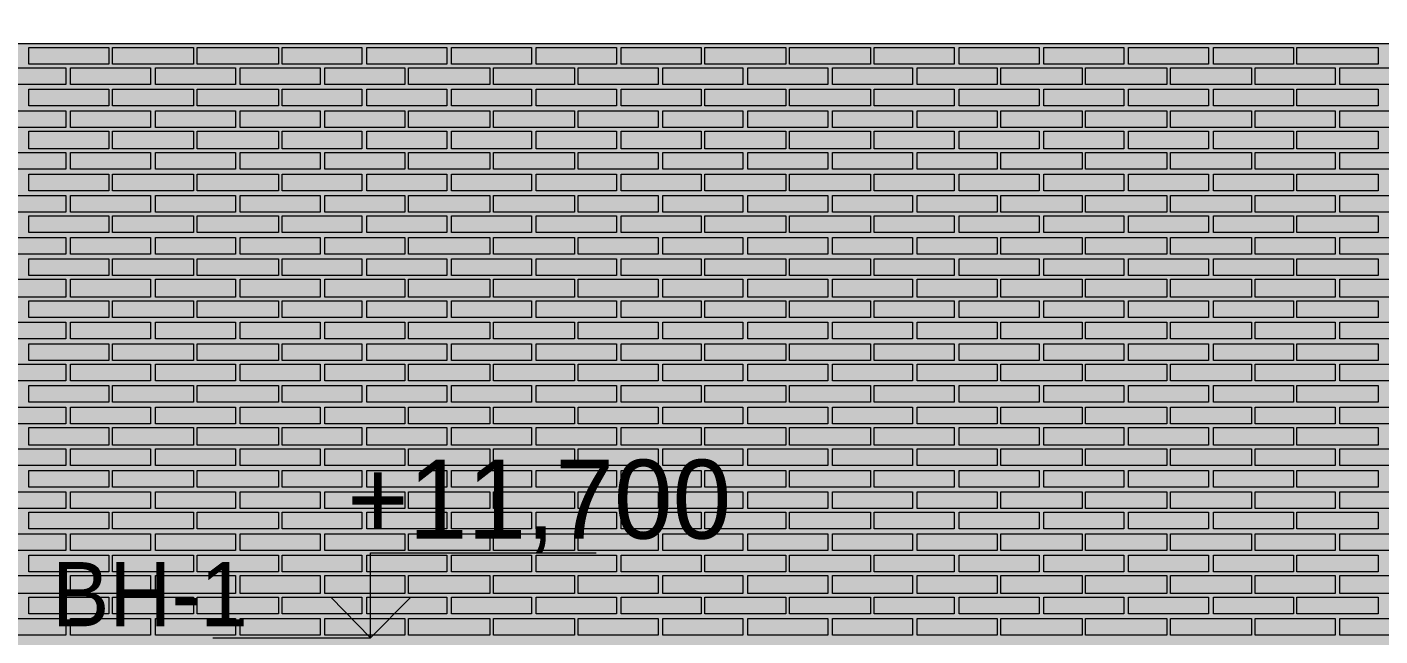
# Model space of a CAD drawing. Header units: millimetres. Extents: x -28928 to 100580, y -22867 to 36490.
# Drawn here: x 62260 to 67054, y 27993 to 30148 of the extents above; entities that cross this region are included whole.
import ezdxf

# ---------------------------------------------------------------- set-up
doc = ezdxf.new("R2010")
doc.units = ezdxf.units.MM
doc.layers.add('PDF _Геометрия', color=7, linetype='Continuous', true_color=0x8f8e8d)
doc.layers.add('PDF _Сплошная заливка', color=7, linetype='Continuous', true_color=0xffffff)
doc.layers.add('PDF _Текст', color=7, linetype='Continuous')

msp = doc.modelspace()

# ---------------------------------------------------------------- hatches: boundary and pattern name
at = {"layer": 'PDF _Сплошная заливка', "true_color": 0xdcd6cf, "transparency": 33554559}
msp.add_hatch(color=254, dxfattribs=at).paths.add_polyline_path([(64868.4, 16343.4), (64868.4, 19592.6), (66268.7, 19592.6), (66268.7, 16343.4), (82239.9, 16343.4), (82239.9, 30089.1), (52662.6, 30089.1), (52662.6, 16343.4), (62173.4, 16343.4), (62173.4, 19592.6), (64271.8, 19592.6), (64271.8, 16343.4)])

# ---------------------------------------------------------------- linework, layer by layer
at = {"layer": 'PDF _Геометрия', "color": 7, "lineweight": 9}
for points in [[(82320.3, 30089.1), (82320.3, 30207.6), (82320.3, 30089.1), (-21934.3, 30089.1), (-21934.3, 30207.6), (82320.3, 30207.6)], [(62918, 27986.4), (63269.1, 27986.4), (63476.4, 27986.4), (63476.4, 28286.8), (64276.1, 28286.8)]]:
    msp.add_lwpolyline(points, dxfattribs=at)
at = {"layer": 'PDF _Геометрия', "lineweight": 9}
for points in [[(62549.9, 30076.4), (62549.9, 30017.2), (62266.4, 30017.2), (62266.4, 30076.4)], [(62850.3, 30076.4), (62850.3, 30017.2), (62562.6, 30017.2), (62562.6, 30076.4)], [(63150.7, 30076.4), (63150.7, 30017.2), (62863, 30017.2), (62863, 30076.4)], [(63446.8, 30076.4), (63446.8, 30017.2), (63163.4, 30017.2), (63163.4, 30076.4)], [(63747.2, 30076.4), (63747.2, 30017.2), (63463.7, 30017.2), (63463.7, 30076.4)], [(64047.6, 30076.4), (64047.6, 30017.2), (63764.1, 30017.2), (63764.1, 30076.4)], [(64348, 30076.4), (64348, 30017.2), (64064.5, 30017.2), (64064.5, 30076.4)], [(64648.4, 30076.4), (64648.4, 30017.2), (64364.9, 30017.2), (64364.9, 30076.4)], [(64948.7, 30076.4), (64948.7, 30017.2), (64661.1, 30017.2), (64661.1, 30076.4)], [(65249.1, 30076.4), (65249.1, 30017.2), (64961.4, 30017.2), (64961.4, 30076.4)], [(65545.3, 30076.4), (65545.3, 30017.2), (65261.8, 30017.2), (65261.8, 30076.4)], [(65845.7, 30076.4), (65845.7, 30017.2), (65562.2, 30017.2), (65562.2, 30076.4)], [(66146.1, 30076.4), (66146.1, 30017.2), (65862.6, 30017.2), (65862.6, 30076.4)], [(66446.4, 30076.4), (66446.4, 30017.2), (66163, 30017.2), (66163, 30076.4)], [(66746.8, 30076.4), (66746.8, 30017.2), (66463.4, 30017.2), (66463.4, 30076.4)], [(67047.2, 30076.4), (67047.2, 30017.2), (66759.5, 30017.2), (66759.5, 30076.4)], [(62397.6, 29945.3), (62258, 29945.3), (62114.1, 29945.3), (62114.1, 30004.5), (62258, 30004.5), (62397.6, 30004.5)], [(62698, 29945.3), (62558.4, 29945.3), (62414.5, 29945.3), (62414.5, 30004.5), (62558.4, 30004.5), (62698, 30004.5)], [(62998.4, 29945.3), (62854.5, 29945.3), (62714.9, 29945.3), (62714.9, 30004.5), (62854.5, 30004.5), (62998.4, 30004.5)], [(63298.7, 29945.3), (63154.9, 29945.3), (63015.3, 29945.3), (63015.3, 30004.5), (63154.9, 30004.5), (63298.7, 30004.5)], [(63599.1, 29945.3), (63455.3, 29945.3), (63315.7, 29945.3), (63315.7, 30004.5), (63455.3, 30004.5), (63599.1, 30004.5)], [(63899.5, 29945.3), (63755.7, 29945.3), (63611.8, 29945.3), (63611.8, 30004.5), (63755.7, 30004.5), (63899.5, 30004.5)], [(64199.9, 29945.3), (64056.1, 29945.3), (63912.2, 29945.3), (63912.2, 30004.5), (64056.1, 30004.5), (64199.9, 30004.5)], [(64496.1, 29945.3), (64356.4, 29945.3), (64212.6, 29945.3), (64212.6, 30004.5), (64356.4, 30004.5), (64496.1, 30004.5)], [(64796.4, 29945.3), (64656.8, 29945.3), (64513, 29945.3), (64513, 30004.5), (64656.8, 30004.5), (64796.4, 30004.5)], [(65096.8, 29945.3), (64957.2, 29945.3), (64813.4, 29945.3), (64813.4, 30004.5), (64957.2, 30004.5), (65096.8, 30004.5)], [(65397.2, 29945.3), (65253.4, 29945.3), (65113.7, 29945.3), (65113.7, 30004.5), (65253.4, 30004.5), (65397.2, 30004.5)], [(65697.6, 29945.3), (65553.7, 29945.3), (65414.1, 29945.3), (65414.1, 30004.5), (65553.7, 30004.5), (65697.6, 30004.5)], [(65998, 29945.3), (65854.1, 29945.3), (65710.3, 29945.3), (65710.3, 30004.5), (65854.1, 30004.5), (65998, 30004.5)], [(66298.4, 29945.3), (66154.5, 29945.3), (66010.7, 29945.3), (66010.7, 30004.5), (66154.5, 30004.5), (66298.4, 30004.5)], [(66598.7, 29945.3), (66454.9, 29945.3), (66311.1, 29945.3), (66311.1, 30004.5), (66454.9, 30004.5), (66598.7, 30004.5)], [(66894.9, 29945.3), (66755.3, 29945.3), (66611.4, 29945.3), (66611.4, 30004.5), (66755.3, 30004.5), (66894.9, 30004.5)], [(67195.3, 29945.3), (67055.7, 29945.3), (66911.8, 29945.3), (66911.8, 30004.5), (67055.7, 30004.5), (67195.3, 30004.5)], [(62549.9, 29928.4), (62549.9, 29869.1), (62266.4, 29869.1), (62266.4, 29928.4)], [(62850.3, 29928.4), (62850.3, 29869.1), (62562.6, 29869.1), (62562.6, 29928.4)], [(63150.7, 29928.4), (63150.7, 29869.1), (62863, 29869.1), (62863, 29928.4)], [(63446.8, 29928.4), (63446.8, 29869.1), (63163.4, 29869.1), (63163.4, 29928.4)], [(63747.2, 29928.4), (63747.2, 29869.1), (63463.7, 29869.1), (63463.7, 29928.4)], [(64047.6, 29928.4), (64047.6, 29869.1), (63764.1, 29869.1), (63764.1, 29928.4)], [(64348, 29928.4), (64348, 29869.1), (64064.5, 29869.1), (64064.5, 29928.4)], [(64648.4, 29928.4), (64648.4, 29869.1), (64364.9, 29869.1), (64364.9, 29928.4)], [(64948.7, 29928.4), (64948.7, 29869.1), (64661.1, 29869.1), (64661.1, 29928.4)], [(65249.1, 29928.4), (65249.1, 29869.1), (64961.4, 29869.1), (64961.4, 29928.4)], [(65545.3, 29928.4), (65545.3, 29869.1), (65261.8, 29869.1), (65261.8, 29928.4)], [(65845.7, 29928.4), (65845.7, 29869.1), (65562.2, 29869.1), (65562.2, 29928.4)], [(66146.1, 29928.4), (66146.1, 29869.1), (65862.6, 29869.1), (65862.6, 29928.4)], [(66446.4, 29928.4), (66446.4, 29869.1), (66163, 29869.1), (66163, 29928.4)], [(66746.8, 29928.4), (66746.8, 29869.1), (66463.4, 29869.1), (66463.4, 29928.4)], [(67047.2, 29928.4), (67047.2, 29869.1), (66759.5, 29869.1), (66759.5, 29928.4)], [(62397.6, 29793), (62258, 29793), (62114.1, 29793), (62114.1, 29852.2), (62258, 29852.2), (62397.6, 29852.2)], [(62698, 29793), (62558.4, 29793), (62414.5, 29793), (62414.5, 29852.2), (62558.4, 29852.2), (62698, 29852.2)], [(62998.4, 29793), (62854.5, 29793), (62714.9, 29793), (62714.9, 29852.2), (62854.5, 29852.2), (62998.4, 29852.2)], [(63298.7, 29793), (63154.9, 29793), (63015.3, 29793), (63015.3, 29852.2), (63154.9, 29852.2), (63298.7, 29852.2)], [(63599.1, 29793), (63455.3, 29793), (63315.7, 29793), (63315.7, 29852.2), (63455.3, 29852.2), (63599.1, 29852.2)], [(63899.5, 29793), (63755.7, 29793), (63611.8, 29793), (63611.8, 29852.2), (63755.7, 29852.2), (63899.5, 29852.2)], [(64199.9, 29793), (64056.1, 29793), (63912.2, 29793), (63912.2, 29852.2), (64056.1, 29852.2), (64199.9, 29852.2)], [(64496.1, 29793), (64356.4, 29793), (64212.6, 29793), (64212.6, 29852.2), (64356.4, 29852.2), (64496.1, 29852.2)], [(64796.4, 29793), (64656.8, 29793), (64513, 29793), (64513, 29852.2), (64656.8, 29852.2), (64796.4, 29852.2)], [(65096.8, 29793), (64957.2, 29793), (64813.4, 29793), (64813.4, 29852.2), (64957.2, 29852.2), (65096.8, 29852.2)], [(65397.2, 29793), (65253.4, 29793), (65113.7, 29793), (65113.7, 29852.2), (65253.4, 29852.2), (65397.2, 29852.2)], [(65697.6, 29793), (65553.7, 29793), (65414.1, 29793), (65414.1, 29852.2), (65553.7, 29852.2), (65697.6, 29852.2)], [(65998, 29793), (65854.1, 29793), (65710.3, 29793), (65710.3, 29852.2), (65854.1, 29852.2), (65998, 29852.2)], [(66298.4, 29793), (66154.5, 29793), (66010.7, 29793), (66010.7, 29852.2), (66154.5, 29852.2), (66298.4, 29852.2)], [(66598.7, 29793), (66454.9, 29793), (66311.1, 29793), (66311.1, 29852.2), (66454.9, 29852.2), (66598.7, 29852.2)], [(66894.9, 29793), (66755.3, 29793), (66611.4, 29793), (66611.4, 29852.2), (66755.3, 29852.2), (66894.9, 29852.2)], [(67195.3, 29793), (67055.7, 29793), (66911.8, 29793), (66911.8, 29852.2), (67055.7, 29852.2), (67195.3, 29852.2)], [(62549.9, 29780.3), (62549.9, 29716.8), (62266.4, 29716.8), (62266.4, 29780.3)], [(62850.3, 29780.3), (62850.3, 29716.8), (62562.6, 29716.8), (62562.6, 29780.3)], [(63150.7, 29780.3), (63150.7, 29716.8), (62863, 29716.8), (62863, 29780.3)], [(63446.8, 29780.3), (63446.8, 29716.8), (63163.4, 29716.8), (63163.4, 29780.3)], [(63747.2, 29780.3), (63747.2, 29716.8), (63463.7, 29716.8), (63463.7, 29780.3)], [(64047.6, 29780.3), (64047.6, 29716.8), (63764.1, 29716.8), (63764.1, 29780.3)], [(64348, 29780.3), (64348, 29716.8), (64064.5, 29716.8), (64064.5, 29780.3)], [(64648.4, 29780.3), (64648.4, 29716.8), (64364.9, 29716.8), (64364.9, 29780.3)], [(64948.7, 29780.3), (64948.7, 29716.8), (64661.1, 29716.8), (64661.1, 29780.3)], [(65249.1, 29780.3), (65249.1, 29716.8), (64961.4, 29716.8), (64961.4, 29780.3)], [(65545.3, 29780.3), (65545.3, 29716.8), (65261.8, 29716.8), (65261.8, 29780.3)], [(65845.7, 29780.3), (65845.7, 29716.8), (65562.2, 29716.8), (65562.2, 29780.3)], [(66146.1, 29780.3), (66146.1, 29716.8), (65862.6, 29716.8), (65862.6, 29780.3)], [(66446.4, 29780.3), (66446.4, 29716.8), (66163, 29716.8), (66163, 29780.3)], [(66746.8, 29780.3), (66746.8, 29716.8), (66463.4, 29716.8), (66463.4, 29780.3)], [(67047.2, 29780.3), (67047.2, 29716.8), (66759.5, 29716.8), (66759.5, 29780.3)], [(62397.6, 29644.9), (62258, 29644.9), (62114.1, 29644.9), (62114.1, 29704.1), (62258, 29704.1), (62397.6, 29704.1)], [(62698, 29644.9), (62558.4, 29644.9), (62414.5, 29644.9), (62414.5, 29704.1), (62558.4, 29704.1), (62698, 29704.1)], [(62998.4, 29644.9), (62854.5, 29644.9), (62714.9, 29644.9), (62714.9, 29704.1), (62854.5, 29704.1), (62998.4, 29704.1)], [(63298.7, 29644.9), (63154.9, 29644.9), (63015.3, 29644.9), (63015.3, 29704.1), (63154.9, 29704.1), (63298.7, 29704.1)], [(63599.1, 29644.9), (63455.3, 29644.9), (63315.7, 29644.9), (63315.7, 29704.1), (63455.3, 29704.1), (63599.1, 29704.1)], [(63899.5, 29644.9), (63755.7, 29644.9), (63611.8, 29644.9), (63611.8, 29704.1), (63755.7, 29704.1), (63899.5, 29704.1)], [(64199.9, 29644.9), (64056.1, 29644.9), (63912.2, 29644.9), (63912.2, 29704.1), (64056.1, 29704.1), (64199.9, 29704.1)], [(64496.1, 29644.9), (64356.4, 29644.9), (64212.6, 29644.9), (64212.6, 29704.1), (64356.4, 29704.1), (64496.1, 29704.1)], [(64796.4, 29644.9), (64656.8, 29644.9), (64513, 29644.9), (64513, 29704.1), (64656.8, 29704.1), (64796.4, 29704.1)], [(65096.8, 29644.9), (64957.2, 29644.9), (64813.4, 29644.9), (64813.4, 29704.1), (64957.2, 29704.1), (65096.8, 29704.1)], [(65397.2, 29644.9), (65253.4, 29644.9), (65113.7, 29644.9), (65113.7, 29704.1), (65253.4, 29704.1), (65397.2, 29704.1)], [(65697.6, 29644.9), (65553.7, 29644.9), (65414.1, 29644.9), (65414.1, 29704.1), (65553.7, 29704.1), (65697.6, 29704.1)], [(65998, 29644.9), (65854.1, 29644.9), (65710.3, 29644.9), (65710.3, 29704.1), (65854.1, 29704.1), (65998, 29704.1)], [(66298.4, 29644.9), (66154.5, 29644.9), (66010.7, 29644.9), (66010.7, 29704.1), (66154.5, 29704.1), (66298.4, 29704.1)], [(66598.7, 29644.9), (66454.9, 29644.9), (66311.1, 29644.9), (66311.1, 29704.1), (66454.9, 29704.1), (66598.7, 29704.1)], [(66894.9, 29644.9), (66755.3, 29644.9), (66611.4, 29644.9), (66611.4, 29704.1), (66755.3, 29704.1), (66894.9, 29704.1)], [(67195.3, 29644.9), (67055.7, 29644.9), (66911.8, 29644.9), (66911.8, 29704.1), (67055.7, 29704.1), (67195.3, 29704.1)], [(62549.9, 29628), (62549.9, 29568.7), (62266.4, 29568.7), (62266.4, 29628)], [(62850.3, 29628), (62850.3, 29568.7), (62562.6, 29568.7), (62562.6, 29628)], [(63150.7, 29628), (63150.7, 29568.7), (62863, 29568.7), (62863, 29628)], [(63446.8, 29628), (63446.8, 29568.7), (63163.4, 29568.7), (63163.4, 29628)], [(63747.2, 29628), (63747.2, 29568.7), (63463.7, 29568.7), (63463.7, 29628)], [(64047.6, 29628), (64047.6, 29568.7), (63764.1, 29568.7), (63764.1, 29628)], [(64348, 29628), (64348, 29568.7), (64064.5, 29568.7), (64064.5, 29628)], [(64648.4, 29628), (64648.4, 29568.7), (64364.9, 29568.7), (64364.9, 29628)], [(64948.7, 29628), (64948.7, 29568.7), (64661.1, 29568.7), (64661.1, 29628)], [(65249.1, 29628), (65249.1, 29568.7), (64961.4, 29568.7), (64961.4, 29628)], [(65545.3, 29628), (65545.3, 29568.7), (65261.8, 29568.7), (65261.8, 29628)], [(65845.7, 29628), (65845.7, 29568.7), (65562.2, 29568.7), (65562.2, 29628)], [(66146.1, 29628), (66146.1, 29568.7), (65862.6, 29568.7), (65862.6, 29628)], [(66446.4, 29628), (66446.4, 29568.7), (66163, 29568.7), (66163, 29628)], [(66746.8, 29628), (66746.8, 29568.7), (66463.4, 29568.7), (66463.4, 29628)], [(67047.2, 29628), (67047.2, 29568.7), (66759.5, 29568.7), (66759.5, 29628)], [(62397.6, 29492.6), (62258, 29492.6), (62114.1, 29492.6), (62114.1, 29551.8), (62258, 29551.8), (62397.6, 29551.8)], [(62698, 29492.6), (62558.4, 29492.6), (62414.5, 29492.6), (62414.5, 29551.8), (62558.4, 29551.8), (62698, 29551.8)], [(62998.4, 29492.6), (62854.5, 29492.6), (62714.9, 29492.6), (62714.9, 29551.8), (62854.5, 29551.8), (62998.4, 29551.8)], [(63298.7, 29492.6), (63154.9, 29492.6), (63015.3, 29492.6), (63015.3, 29551.8), (63154.9, 29551.8), (63298.7, 29551.8)], [(63599.1, 29492.6), (63455.3, 29492.6), (63315.7, 29492.6), (63315.7, 29551.8), (63455.3, 29551.8), (63599.1, 29551.8)], [(63899.5, 29492.6), (63755.7, 29492.6), (63611.8, 29492.6), (63611.8, 29551.8), (63755.7, 29551.8), (63899.5, 29551.8)], [(64199.9, 29492.6), (64056.1, 29492.6), (63912.2, 29492.6), (63912.2, 29551.8), (64056.1, 29551.8), (64199.9, 29551.8)], [(64496.1, 29492.6), (64356.4, 29492.6), (64212.6, 29492.6), (64212.6, 29551.8), (64356.4, 29551.8), (64496.1, 29551.8)], [(64796.4, 29492.6), (64656.8, 29492.6), (64513, 29492.6), (64513, 29551.8), (64656.8, 29551.8), (64796.4, 29551.8)], [(65096.8, 29492.6), (64957.2, 29492.6), (64813.4, 29492.6), (64813.4, 29551.8), (64957.2, 29551.8), (65096.8, 29551.8)], [(65397.2, 29492.6), (65253.4, 29492.6), (65113.7, 29492.6), (65113.7, 29551.8), (65253.4, 29551.8), (65397.2, 29551.8)], [(65697.6, 29492.6), (65553.7, 29492.6), (65414.1, 29492.6), (65414.1, 29551.8), (65553.7, 29551.8), (65697.6, 29551.8)], [(65998, 29492.6), (65854.1, 29492.6), (65710.3, 29492.6), (65710.3, 29551.8), (65854.1, 29551.8), (65998, 29551.8)], [(66298.4, 29492.6), (66154.5, 29492.6), (66010.7, 29492.6), (66010.7, 29551.8), (66154.5, 29551.8), (66298.4, 29551.8)], [(66598.7, 29492.6), (66454.9, 29492.6), (66311.1, 29492.6), (66311.1, 29551.8), (66454.9, 29551.8), (66598.7, 29551.8)], [(66894.9, 29492.6), (66755.3, 29492.6), (66611.4, 29492.6), (66611.4, 29551.8), (66755.3, 29551.8), (66894.9, 29551.8)], [(67195.3, 29492.6), (67055.7, 29492.6), (66911.8, 29492.6), (66911.8, 29551.8), (67055.7, 29551.8), (67195.3, 29551.8)], [(62549.9, 29479.9), (62549.9, 29420.7), (62266.4, 29420.7), (62266.4, 29479.9)], [(62850.3, 29479.9), (62850.3, 29420.7), (62562.6, 29420.7), (62562.6, 29479.9)], [(63150.7, 29479.9), (63150.7, 29420.7), (62863, 29420.7), (62863, 29479.9)], [(63446.8, 29479.9), (63446.8, 29420.7), (63163.4, 29420.7), (63163.4, 29479.9)], [(63747.2, 29479.9), (63747.2, 29420.7), (63463.7, 29420.7), (63463.7, 29479.9)], [(64047.6, 29479.9), (64047.6, 29420.7), (63764.1, 29420.7), (63764.1, 29479.9)], [(64348, 29479.9), (64348, 29420.7), (64064.5, 29420.7), (64064.5, 29479.9)], [(64648.4, 29479.9), (64648.4, 29420.7), (64364.9, 29420.7), (64364.9, 29479.9)], [(64948.7, 29479.9), (64948.7, 29420.7), (64661.1, 29420.7), (64661.1, 29479.9)], [(65249.1, 29479.9), (65249.1, 29420.7), (64961.4, 29420.7), (64961.4, 29479.9)], [(65545.3, 29479.9), (65545.3, 29420.7), (65261.8, 29420.7), (65261.8, 29479.9)], [(65845.7, 29479.9), (65845.7, 29420.7), (65562.2, 29420.7), (65562.2, 29479.9)], [(66146.1, 29479.9), (66146.1, 29420.7), (65862.6, 29420.7), (65862.6, 29479.9)], [(66446.4, 29479.9), (66446.4, 29420.7), (66163, 29420.7), (66163, 29479.9)], [(66746.8, 29479.9), (66746.8, 29420.7), (66463.4, 29420.7), (66463.4, 29479.9)], [(67047.2, 29479.9), (67047.2, 29420.7), (66759.5, 29420.7), (66759.5, 29479.9)], [(62397.6, 29344.5), (62258, 29344.5), (62114.1, 29344.5), (62114.1, 29403.7), (62258, 29403.7), (62397.6, 29403.7)], [(62698, 29344.5), (62558.4, 29344.5), (62414.5, 29344.5), (62414.5, 29403.7), (62558.4, 29403.7), (62698, 29403.7)], [(62998.4, 29344.5), (62854.5, 29344.5), (62714.9, 29344.5), (62714.9, 29403.7), (62854.5, 29403.7), (62998.4, 29403.7)], [(63298.7, 29344.5), (63154.9, 29344.5), (63015.3, 29344.5), (63015.3, 29403.7), (63154.9, 29403.7), (63298.7, 29403.7)], [(63599.1, 29344.5), (63455.3, 29344.5), (63315.7, 29344.5), (63315.7, 29403.7), (63455.3, 29403.7), (63599.1, 29403.7)], [(63899.5, 29344.5), (63755.7, 29344.5), (63611.8, 29344.5), (63611.8, 29403.7), (63755.7, 29403.7), (63899.5, 29403.7)], [(64199.9, 29344.5), (64056.1, 29344.5), (63912.2, 29344.5), (63912.2, 29403.7), (64056.1, 29403.7), (64199.9, 29403.7)], [(64496.1, 29344.5), (64356.4, 29344.5), (64212.6, 29344.5), (64212.6, 29403.7), (64356.4, 29403.7), (64496.1, 29403.7)], [(64796.4, 29344.5), (64656.8, 29344.5), (64513, 29344.5), (64513, 29403.7), (64656.8, 29403.7), (64796.4, 29403.7)], [(65096.8, 29344.5), (64957.2, 29344.5), (64813.4, 29344.5), (64813.4, 29403.7), (64957.2, 29403.7), (65096.8, 29403.7)], [(65397.2, 29344.5), (65253.4, 29344.5), (65113.7, 29344.5), (65113.7, 29403.7), (65253.4, 29403.7), (65397.2, 29403.7)], [(65697.6, 29344.5), (65553.7, 29344.5), (65414.1, 29344.5), (65414.1, 29403.7), (65553.7, 29403.7), (65697.6, 29403.7)], [(65998, 29344.5), (65854.1, 29344.5), (65710.3, 29344.5), (65710.3, 29403.7), (65854.1, 29403.7), (65998, 29403.7)], [(66298.4, 29344.5), (66154.5, 29344.5), (66010.7, 29344.5), (66010.7, 29403.7), (66154.5, 29403.7), (66298.4, 29403.7)], [(66598.7, 29344.5), (66454.9, 29344.5), (66311.1, 29344.5), (66311.1, 29403.7), (66454.9, 29403.7), (66598.7, 29403.7)], [(66894.9, 29344.5), (66755.3, 29344.5), (66611.4, 29344.5), (66611.4, 29403.7), (66755.3, 29403.7), (66894.9, 29403.7)], [(67195.3, 29344.5), (67055.7, 29344.5), (66911.8, 29344.5), (66911.8, 29403.7), (67055.7, 29403.7), (67195.3, 29403.7)], [(62549.9, 29327.6), (62549.9, 29268.4), (62266.4, 29268.4), (62266.4, 29327.6)], [(62850.3, 29327.6), (62850.3, 29268.4), (62562.6, 29268.4), (62562.6, 29327.6)], [(63150.7, 29327.6), (63150.7, 29268.4), (62863, 29268.4), (62863, 29327.6)], [(63446.8, 29327.6), (63446.8, 29268.4), (63163.4, 29268.4), (63163.4, 29327.6)], [(63747.2, 29327.6), (63747.2, 29268.4), (63463.7, 29268.4), (63463.7, 29327.6)], [(64047.6, 29327.6), (64047.6, 29268.4), (63764.1, 29268.4), (63764.1, 29327.6)], [(64348, 29327.6), (64348, 29268.4), (64064.5, 29268.4), (64064.5, 29327.6)], [(64648.4, 29327.6), (64648.4, 29268.4), (64364.9, 29268.4), (64364.9, 29327.6)], [(64948.7, 29327.6), (64948.7, 29268.4), (64661.1, 29268.4), (64661.1, 29327.6)], [(65249.1, 29327.6), (65249.1, 29268.4), (64961.4, 29268.4), (64961.4, 29327.6)], [(65545.3, 29327.6), (65545.3, 29268.4), (65261.8, 29268.4), (65261.8, 29327.6)], [(65845.7, 29327.6), (65845.7, 29268.4), (65562.2, 29268.4), (65562.2, 29327.6)], [(66146.1, 29327.6), (66146.1, 29268.4), (65862.6, 29268.4), (65862.6, 29327.6)], [(66446.4, 29327.6), (66446.4, 29268.4), (66163, 29268.4), (66163, 29327.6)], [(66746.8, 29327.6), (66746.8, 29268.4), (66463.4, 29268.4), (66463.4, 29327.6)], [(67047.2, 29327.6), (67047.2, 29268.4), (66759.5, 29268.4), (66759.5, 29327.6)], [(62397.6, 29192.2), (62258, 29192.2), (62114.1, 29192.2), (62114.1, 29255.7), (62258, 29255.7), (62397.6, 29255.7)], [(62698, 29192.2), (62558.4, 29192.2), (62414.5, 29192.2), (62414.5, 29255.7), (62558.4, 29255.7), (62698, 29255.7)], [(62998.4, 29192.2), (62854.5, 29192.2), (62714.9, 29192.2), (62714.9, 29255.7), (62854.5, 29255.7), (62998.4, 29255.7)], [(63298.7, 29192.2), (63154.9, 29192.2), (63015.3, 29192.2), (63015.3, 29255.7), (63154.9, 29255.7), (63298.7, 29255.7)], [(63599.1, 29192.2), (63455.3, 29192.2), (63315.7, 29192.2), (63315.7, 29255.7), (63455.3, 29255.7), (63599.1, 29255.7)], [(63899.5, 29192.2), (63755.7, 29192.2), (63611.8, 29192.2), (63611.8, 29255.7), (63755.7, 29255.7), (63899.5, 29255.7)], [(64199.9, 29192.2), (64056.1, 29192.2), (63912.2, 29192.2), (63912.2, 29255.7), (64056.1, 29255.7), (64199.9, 29255.7)], [(64496.1, 29192.2), (64356.4, 29192.2), (64212.6, 29192.2), (64212.6, 29255.7), (64356.4, 29255.7), (64496.1, 29255.7)], [(64796.4, 29192.2), (64656.8, 29192.2), (64513, 29192.2), (64513, 29255.7), (64656.8, 29255.7), (64796.4, 29255.7)], [(65096.8, 29192.2), (64957.2, 29192.2), (64813.4, 29192.2), (64813.4, 29255.7), (64957.2, 29255.7), (65096.8, 29255.7)], [(65397.2, 29192.2), (65253.4, 29192.2), (65113.7, 29192.2), (65113.7, 29255.7), (65253.4, 29255.7), (65397.2, 29255.7)], [(65697.6, 29192.2), (65553.7, 29192.2), (65414.1, 29192.2), (65414.1, 29255.7), (65553.7, 29255.7), (65697.6, 29255.7)], [(65998, 29192.2), (65854.1, 29192.2), (65710.3, 29192.2), (65710.3, 29255.7), (65854.1, 29255.7), (65998, 29255.7)], [(66298.4, 29192.2), (66154.5, 29192.2), (66010.7, 29192.2), (66010.7, 29255.7), (66154.5, 29255.7), (66298.4, 29255.7)], [(66598.7, 29192.2), (66454.9, 29192.2), (66311.1, 29192.2), (66311.1, 29255.7), (66454.9, 29255.7), (66598.7, 29255.7)], [(66894.9, 29192.2), (66755.3, 29192.2), (66611.4, 29192.2), (66611.4, 29255.7), (66755.3, 29255.7), (66894.9, 29255.7)], [(67195.3, 29192.2), (67055.7, 29192.2), (66911.8, 29192.2), (66911.8, 29255.7), (67055.7, 29255.7), (67195.3, 29255.7)], [(62549.9, 29179.5), (62549.9, 29120.3), (62266.4, 29120.3), (62266.4, 29179.5)], [(62850.3, 29179.5), (62850.3, 29120.3), (62562.6, 29120.3), (62562.6, 29179.5)], [(63150.7, 29179.5), (63150.7, 29120.3), (62863, 29120.3), (62863, 29179.5)], [(63446.8, 29179.5), (63446.8, 29120.3), (63163.4, 29120.3), (63163.4, 29179.5)], [(63747.2, 29179.5), (63747.2, 29120.3), (63463.7, 29120.3), (63463.7, 29179.5)], [(64047.6, 29179.5), (64047.6, 29120.3), (63764.1, 29120.3), (63764.1, 29179.5)], [(64348, 29179.5), (64348, 29120.3), (64064.5, 29120.3), (64064.5, 29179.5)], [(64648.4, 29179.5), (64648.4, 29120.3), (64364.9, 29120.3), (64364.9, 29179.5)], [(64948.7, 29179.5), (64948.7, 29120.3), (64661.1, 29120.3), (64661.1, 29179.5)], [(65249.1, 29179.5), (65249.1, 29120.3), (64961.4, 29120.3), (64961.4, 29179.5)], [(65545.3, 29179.5), (65545.3, 29120.3), (65261.8, 29120.3), (65261.8, 29179.5)], [(65845.7, 29179.5), (65845.7, 29120.3), (65562.2, 29120.3), (65562.2, 29179.5)], [(66146.1, 29179.5), (66146.1, 29120.3), (65862.6, 29120.3), (65862.6, 29179.5)], [(66446.4, 29179.5), (66446.4, 29120.3), (66163, 29120.3), (66163, 29179.5)], [(66746.8, 29179.5), (66746.8, 29120.3), (66463.4, 29120.3), (66463.4, 29179.5)], [(67047.2, 29179.5), (67047.2, 29120.3), (66759.5, 29120.3), (66759.5, 29179.5)], [(62397.6, 29044.1), (62258, 29044.1), (62114.1, 29044.1), (62114.1, 29103.4), (62258, 29103.4), (62397.6, 29103.4)], [(62698, 29044.1), (62558.4, 29044.1), (62414.5, 29044.1), (62414.5, 29103.4), (62558.4, 29103.4), (62698, 29103.4)], [(62998.4, 29044.1), (62854.5, 29044.1), (62714.9, 29044.1), (62714.9, 29103.4), (62854.5, 29103.4), (62998.4, 29103.4)], [(63298.7, 29044.1), (63154.9, 29044.1), (63015.3, 29044.1), (63015.3, 29103.4), (63154.9, 29103.4), (63298.7, 29103.4)], [(63599.1, 29044.1), (63455.3, 29044.1), (63315.7, 29044.1), (63315.7, 29103.4), (63455.3, 29103.4), (63599.1, 29103.4)], [(63899.5, 29044.1), (63755.7, 29044.1), (63611.8, 29044.1), (63611.8, 29103.4), (63755.7, 29103.4), (63899.5, 29103.4)], [(64199.9, 29044.1), (64056.1, 29044.1), (63912.2, 29044.1), (63912.2, 29103.4), (64056.1, 29103.4), (64199.9, 29103.4)], [(64496.1, 29044.1), (64356.4, 29044.1), (64212.6, 29044.1), (64212.6, 29103.4), (64356.4, 29103.4), (64496.1, 29103.4)], [(64796.4, 29044.1), (64656.8, 29044.1), (64513, 29044.1), (64513, 29103.4), (64656.8, 29103.4), (64796.4, 29103.4)], [(65096.8, 29044.1), (64957.2, 29044.1), (64813.4, 29044.1), (64813.4, 29103.4), (64957.2, 29103.4), (65096.8, 29103.4)], [(65397.2, 29044.1), (65253.4, 29044.1), (65113.7, 29044.1), (65113.7, 29103.4), (65253.4, 29103.4), (65397.2, 29103.4)], [(65697.6, 29044.1), (65553.7, 29044.1), (65414.1, 29044.1), (65414.1, 29103.4), (65553.7, 29103.4), (65697.6, 29103.4)], [(65998, 29044.1), (65854.1, 29044.1), (65710.3, 29044.1), (65710.3, 29103.4), (65854.1, 29103.4), (65998, 29103.4)], [(66298.4, 29044.1), (66154.5, 29044.1), (66010.7, 29044.1), (66010.7, 29103.4), (66154.5, 29103.4), (66298.4, 29103.4)], [(66598.7, 29044.1), (66454.9, 29044.1), (66311.1, 29044.1), (66311.1, 29103.4), (66454.9, 29103.4), (66598.7, 29103.4)], [(66894.9, 29044.1), (66755.3, 29044.1), (66611.4, 29044.1), (66611.4, 29103.4), (66755.3, 29103.4), (66894.9, 29103.4)], [(67195.3, 29044.1), (67055.7, 29044.1), (66911.8, 29044.1), (66911.8, 29103.4), (67055.7, 29103.4), (67195.3, 29103.4)], [(62549.9, 29027.2), (62549.9, 28968), (62266.4, 28968), (62266.4, 29027.2)], [(62850.3, 29027.2), (62850.3, 28968), (62562.6, 28968), (62562.6, 29027.2)], [(63150.7, 29027.2), (63150.7, 28968), (62863, 28968), (62863, 29027.2)], [(63446.8, 29027.2), (63446.8, 28968), (63163.4, 28968), (63163.4, 29027.2)], [(63747.2, 29027.2), (63747.2, 28968), (63463.7, 28968), (63463.7, 29027.2)], [(64047.6, 29027.2), (64047.6, 28968), (63764.1, 28968), (63764.1, 29027.2)], [(64348, 29027.2), (64348, 28968), (64064.5, 28968), (64064.5, 29027.2)], [(64648.4, 29027.2), (64648.4, 28968), (64364.9, 28968), (64364.9, 29027.2)], [(64948.7, 29027.2), (64948.7, 28968), (64661.1, 28968), (64661.1, 29027.2)], [(65249.1, 29027.2), (65249.1, 28968), (64961.4, 28968), (64961.4, 29027.2)], [(65545.3, 29027.2), (65545.3, 28968), (65261.8, 28968), (65261.8, 29027.2)], [(65845.7, 29027.2), (65845.7, 28968), (65562.2, 28968), (65562.2, 29027.2)], [(66146.1, 29027.2), (66146.1, 28968), (65862.6, 28968), (65862.6, 29027.2)], [(66446.4, 29027.2), (66446.4, 28968), (66163, 28968), (66163, 29027.2)], [(66746.8, 29027.2), (66746.8, 28968), (66463.4, 28968), (66463.4, 29027.2)], [(67047.2, 29027.2), (67047.2, 28968), (66759.5, 28968), (66759.5, 29027.2)], [(62397.6, 28896), (62258, 28896), (62114.1, 28896), (62114.1, 28955.3), (62258, 28955.3), (62397.6, 28955.3)], [(62698, 28896), (62558.4, 28896), (62414.5, 28896), (62414.5, 28955.3), (62558.4, 28955.3), (62698, 28955.3)], [(62998.4, 28896), (62854.5, 28896), (62714.9, 28896), (62714.9, 28955.3), (62854.5, 28955.3), (62998.4, 28955.3)], [(63298.7, 28896), (63154.9, 28896), (63015.3, 28896), (63015.3, 28955.3), (63154.9, 28955.3), (63298.7, 28955.3)], [(63599.1, 28896), (63455.3, 28896), (63315.7, 28896), (63315.7, 28955.3), (63455.3, 28955.3), (63599.1, 28955.3)], [(63899.5, 28896), (63755.7, 28896), (63611.8, 28896), (63611.8, 28955.3), (63755.7, 28955.3), (63899.5, 28955.3)], [(64199.9, 28896), (64056.1, 28896), (63912.2, 28896), (63912.2, 28955.3), (64056.1, 28955.3), (64199.9, 28955.3)], [(64496.1, 28896), (64356.4, 28896), (64212.6, 28896), (64212.6, 28955.3), (64356.4, 28955.3), (64496.1, 28955.3)], [(64796.4, 28896), (64656.8, 28896), (64513, 28896), (64513, 28955.3), (64656.8, 28955.3), (64796.4, 28955.3)], [(65096.8, 28896), (64957.2, 28896), (64813.4, 28896), (64813.4, 28955.3), (64957.2, 28955.3), (65096.8, 28955.3)], [(65397.2, 28896), (65253.4, 28896), (65113.7, 28896), (65113.7, 28955.3), (65253.4, 28955.3), (65397.2, 28955.3)], [(65697.6, 28896), (65553.7, 28896), (65414.1, 28896), (65414.1, 28955.3), (65553.7, 28955.3), (65697.6, 28955.3)], [(65998, 28896), (65854.1, 28896), (65710.3, 28896), (65710.3, 28955.3), (65854.1, 28955.3), (65998, 28955.3)], [(66298.4, 28896), (66154.5, 28896), (66010.7, 28896), (66010.7, 28955.3), (66154.5, 28955.3), (66298.4, 28955.3)], [(66598.7, 28896), (66454.9, 28896), (66311.1, 28896), (66311.1, 28955.3), (66454.9, 28955.3), (66598.7, 28955.3)], [(66894.9, 28896), (66755.3, 28896), (66611.4, 28896), (66611.4, 28955.3), (66755.3, 28955.3), (66894.9, 28955.3)], [(67195.3, 28896), (67055.7, 28896), (66911.8, 28896), (66911.8, 28955.3), (67055.7, 28955.3), (67195.3, 28955.3)], [(62549.9, 28879.1), (62549.9, 28819.9), (62266.4, 28819.9), (62266.4, 28879.1)], [(62850.3, 28879.1), (62850.3, 28819.9), (62562.6, 28819.9), (62562.6, 28879.1)], [(63150.7, 28879.1), (63150.7, 28819.9), (62863, 28819.9), (62863, 28879.1)], [(63446.8, 28879.1), (63446.8, 28819.9), (63163.4, 28819.9), (63163.4, 28879.1)], [(63747.2, 28879.1), (63747.2, 28819.9), (63463.7, 28819.9), (63463.7, 28879.1)], [(64047.6, 28879.1), (64047.6, 28819.9), (63764.1, 28819.9), (63764.1, 28879.1)], [(64348, 28879.1), (64348, 28819.9), (64064.5, 28819.9), (64064.5, 28879.1)], [(64648.4, 28879.1), (64648.4, 28819.9), (64364.9, 28819.9), (64364.9, 28879.1)], [(64948.7, 28879.1), (64948.7, 28819.9), (64661.1, 28819.9), (64661.1, 28879.1)], [(65249.1, 28879.1), (65249.1, 28819.9), (64961.4, 28819.9), (64961.4, 28879.1)], [(65545.3, 28879.1), (65545.3, 28819.9), (65261.8, 28819.9), (65261.8, 28879.1)], [(65845.7, 28879.1), (65845.7, 28819.9), (65562.2, 28819.9), (65562.2, 28879.1)], [(66146.1, 28879.1), (66146.1, 28819.9), (65862.6, 28819.9), (65862.6, 28879.1)], [(66446.4, 28879.1), (66446.4, 28819.9), (66163, 28819.9), (66163, 28879.1)], [(66746.8, 28879.1), (66746.8, 28819.9), (66463.4, 28819.9), (66463.4, 28879.1)], [(67047.2, 28879.1), (67047.2, 28819.9), (66759.5, 28819.9), (66759.5, 28879.1)], [(62397.6, 28743.7), (62258, 28743.7), (62114.1, 28743.7), (62114.1, 28803), (62258, 28803), (62397.6, 28803)], [(62698, 28743.7), (62558.4, 28743.7), (62414.5, 28743.7), (62414.5, 28803), (62558.4, 28803), (62698, 28803)], [(62998.4, 28743.7), (62854.5, 28743.7), (62714.9, 28743.7), (62714.9, 28803), (62854.5, 28803), (62998.4, 28803)], [(63298.7, 28743.7), (63154.9, 28743.7), (63015.3, 28743.7), (63015.3, 28803), (63154.9, 28803), (63298.7, 28803)], [(63599.1, 28743.7), (63455.3, 28743.7), (63315.7, 28743.7), (63315.7, 28803), (63455.3, 28803), (63599.1, 28803)], [(63899.5, 28743.7), (63755.7, 28743.7), (63611.8, 28743.7), (63611.8, 28803), (63755.7, 28803), (63899.5, 28803)], [(64199.9, 28743.7), (64056.1, 28743.7), (63912.2, 28743.7), (63912.2, 28803), (64056.1, 28803), (64199.9, 28803)], [(64496.1, 28743.7), (64356.4, 28743.7), (64212.6, 28743.7), (64212.6, 28803), (64356.4, 28803), (64496.1, 28803)], [(64796.4, 28743.7), (64656.8, 28743.7), (64513, 28743.7), (64513, 28803), (64656.8, 28803), (64796.4, 28803)], [(65096.8, 28743.7), (64957.2, 28743.7), (64813.4, 28743.7), (64813.4, 28803), (64957.2, 28803), (65096.8, 28803)], [(65397.2, 28743.7), (65253.4, 28743.7), (65113.7, 28743.7), (65113.7, 28803), (65253.4, 28803), (65397.2, 28803)], [(65697.6, 28743.7), (65553.7, 28743.7), (65414.1, 28743.7), (65414.1, 28803), (65553.7, 28803), (65697.6, 28803)], [(65998, 28743.7), (65854.1, 28743.7), (65710.3, 28743.7), (65710.3, 28803), (65854.1, 28803), (65998, 28803)], [(66298.4, 28743.7), (66154.5, 28743.7), (66010.7, 28743.7), (66010.7, 28803), (66154.5, 28803), (66298.4, 28803)], [(66598.7, 28743.7), (66454.9, 28743.7), (66311.1, 28743.7), (66311.1, 28803), (66454.9, 28803), (66598.7, 28803)], [(66894.9, 28743.7), (66755.3, 28743.7), (66611.4, 28743.7), (66611.4, 28803), (66755.3, 28803), (66894.9, 28803)], [(67195.3, 28743.7), (67055.7, 28743.7), (66911.8, 28743.7), (66911.8, 28803), (67055.7, 28803), (67195.3, 28803)], [(62549.9, 28731), (62549.9, 28667.6), (62266.4, 28667.6), (62266.4, 28731)], [(62850.3, 28731), (62850.3, 28667.6), (62562.6, 28667.6), (62562.6, 28731)], [(63150.7, 28731), (63150.7, 28667.6), (62863, 28667.6), (62863, 28731)], [(63446.8, 28731), (63446.8, 28667.6), (63163.4, 28667.6), (63163.4, 28731)], [(63747.2, 28731), (63747.2, 28667.6), (63463.7, 28667.6), (63463.7, 28731)], [(64047.6, 28731), (64047.6, 28667.6), (63764.1, 28667.6), (63764.1, 28731)], [(64348, 28731), (64348, 28667.6), (64064.5, 28667.6), (64064.5, 28731)], [(64648.4, 28731), (64648.4, 28667.6), (64364.9, 28667.6), (64364.9, 28731)], [(64948.7, 28731), (64948.7, 28667.6), (64661.1, 28667.6), (64661.1, 28731)], [(65249.1, 28731), (65249.1, 28667.6), (64961.4, 28667.6), (64961.4, 28731)], [(65545.3, 28731), (65545.3, 28667.6), (65261.8, 28667.6), (65261.8, 28731)], [(65845.7, 28731), (65845.7, 28667.6), (65562.2, 28667.6), (65562.2, 28731)], [(66146.1, 28731), (66146.1, 28667.6), (65862.6, 28667.6), (65862.6, 28731)], [(66446.4, 28731), (66446.4, 28667.6), (66163, 28667.6), (66163, 28731)], [(66746.8, 28731), (66746.8, 28667.6), (66463.4, 28667.6), (66463.4, 28731)], [(67047.2, 28731), (67047.2, 28667.6), (66759.5, 28667.6), (66759.5, 28731)], [(62397.6, 28595.7), (62258, 28595.7), (62114.1, 28595.7), (62114.1, 28654.9), (62258, 28654.9), (62397.6, 28654.9)], [(62698, 28595.7), (62558.4, 28595.7), (62414.5, 28595.7), (62414.5, 28654.9), (62558.4, 28654.9), (62698, 28654.9)], [(62998.4, 28595.7), (62854.5, 28595.7), (62714.9, 28595.7), (62714.9, 28654.9), (62854.5, 28654.9), (62998.4, 28654.9)], [(63298.7, 28595.7), (63154.9, 28595.7), (63015.3, 28595.7), (63015.3, 28654.9), (63154.9, 28654.9), (63298.7, 28654.9)], [(63599.1, 28595.7), (63455.3, 28595.7), (63315.7, 28595.7), (63315.7, 28654.9), (63455.3, 28654.9), (63599.1, 28654.9)], [(63899.5, 28595.7), (63755.7, 28595.7), (63611.8, 28595.7), (63611.8, 28654.9), (63755.7, 28654.9), (63899.5, 28654.9)], [(64199.9, 28595.7), (64056.1, 28595.7), (63912.2, 28595.7), (63912.2, 28654.9), (64056.1, 28654.9), (64199.9, 28654.9)], [(64496.1, 28595.7), (64356.4, 28595.7), (64212.6, 28595.7), (64212.6, 28654.9), (64356.4, 28654.9), (64496.1, 28654.9)], [(64796.4, 28595.7), (64656.8, 28595.7), (64513, 28595.7), (64513, 28654.9), (64656.8, 28654.9), (64796.4, 28654.9)], [(65096.8, 28595.7), (64957.2, 28595.7), (64813.4, 28595.7), (64813.4, 28654.9), (64957.2, 28654.9), (65096.8, 28654.9)], [(65397.2, 28595.7), (65253.4, 28595.7), (65113.7, 28595.7), (65113.7, 28654.9), (65253.4, 28654.9), (65397.2, 28654.9)], [(65697.6, 28595.7), (65553.7, 28595.7), (65414.1, 28595.7), (65414.1, 28654.9), (65553.7, 28654.9), (65697.6, 28654.9)], [(65998, 28595.7), (65854.1, 28595.7), (65710.3, 28595.7), (65710.3, 28654.9), (65854.1, 28654.9), (65998, 28654.9)], [(66298.4, 28595.7), (66154.5, 28595.7), (66010.7, 28595.7), (66010.7, 28654.9), (66154.5, 28654.9), (66298.4, 28654.9)], [(66598.7, 28595.7), (66454.9, 28595.7), (66311.1, 28595.7), (66311.1, 28654.9), (66454.9, 28654.9), (66598.7, 28654.9)], [(66894.9, 28595.7), (66755.3, 28595.7), (66611.4, 28595.7), (66611.4, 28654.9), (66755.3, 28654.9), (66894.9, 28654.9)], [(67195.3, 28595.7), (67055.7, 28595.7), (66911.8, 28595.7), (66911.8, 28654.9), (67055.7, 28654.9), (67195.3, 28654.9)], [(62549.9, 28578.7), (62549.9, 28519.5), (62266.4, 28519.5), (62266.4, 28578.7)], [(62850.3, 28578.7), (62850.3, 28519.5), (62562.6, 28519.5), (62562.6, 28578.7)], [(63150.7, 28578.7), (63150.7, 28519.5), (62863, 28519.5), (62863, 28578.7)], [(63446.8, 28578.7), (63446.8, 28519.5), (63163.4, 28519.5), (63163.4, 28578.7)], [(63747.2, 28578.7), (63747.2, 28519.5), (63463.7, 28519.5), (63463.7, 28578.7)], [(64047.6, 28578.7), (64047.6, 28519.5), (63764.1, 28519.5), (63764.1, 28578.7)], [(64348, 28578.7), (64348, 28519.5), (64064.5, 28519.5), (64064.5, 28578.7)], [(64648.4, 28578.7), (64648.4, 28519.5), (64364.9, 28519.5), (64364.9, 28578.7)], [(64948.7, 28578.7), (64948.7, 28519.5), (64661.1, 28519.5), (64661.1, 28578.7)], [(65249.1, 28578.7), (65249.1, 28519.5), (64961.4, 28519.5), (64961.4, 28578.7)], [(65545.3, 28578.7), (65545.3, 28519.5), (65261.8, 28519.5), (65261.8, 28578.7)], [(65845.7, 28578.7), (65845.7, 28519.5), (65562.2, 28519.5), (65562.2, 28578.7)], [(66146.1, 28578.7), (66146.1, 28519.5), (65862.6, 28519.5), (65862.6, 28578.7)], [(66446.4, 28578.7), (66446.4, 28519.5), (66163, 28519.5), (66163, 28578.7)], [(66746.8, 28578.7), (66746.8, 28519.5), (66463.4, 28519.5), (66463.4, 28578.7)], [(67047.2, 28578.7), (67047.2, 28519.5), (66759.5, 28519.5), (66759.5, 28578.7)], [(62397.6, 28443.4), (62258, 28443.4), (62114.1, 28443.4), (62114.1, 28502.6), (62258, 28502.6), (62397.6, 28502.6)], [(62698, 28443.4), (62558.4, 28443.4), (62414.5, 28443.4), (62414.5, 28502.6), (62558.4, 28502.6), (62698, 28502.6)], [(62998.4, 28443.4), (62854.5, 28443.4), (62714.9, 28443.4), (62714.9, 28502.6), (62854.5, 28502.6), (62998.4, 28502.6)], [(63298.7, 28443.4), (63154.9, 28443.4), (63015.3, 28443.4), (63015.3, 28502.6), (63154.9, 28502.6), (63298.7, 28502.6)], [(63599.1, 28443.4), (63455.3, 28443.4), (63315.7, 28443.4), (63315.7, 28502.6), (63455.3, 28502.6), (63599.1, 28502.6)], [(63899.5, 28443.4), (63755.7, 28443.4), (63611.8, 28443.4), (63611.8, 28502.6), (63755.7, 28502.6), (63899.5, 28502.6)], [(64199.9, 28443.4), (64056.1, 28443.4), (63912.2, 28443.4), (63912.2, 28502.6), (64056.1, 28502.6), (64199.9, 28502.6)], [(64496.1, 28443.4), (64356.4, 28443.4), (64212.6, 28443.4), (64212.6, 28502.6), (64356.4, 28502.6), (64496.1, 28502.6)], [(64796.4, 28443.4), (64656.8, 28443.4), (64513, 28443.4), (64513, 28502.6), (64656.8, 28502.6), (64796.4, 28502.6)], [(65096.8, 28443.4), (64957.2, 28443.4), (64813.4, 28443.4), (64813.4, 28502.6), (64957.2, 28502.6), (65096.8, 28502.6)], [(65397.2, 28443.4), (65253.4, 28443.4), (65113.7, 28443.4), (65113.7, 28502.6), (65253.4, 28502.6), (65397.2, 28502.6)], [(65697.6, 28443.4), (65553.7, 28443.4), (65414.1, 28443.4), (65414.1, 28502.6), (65553.7, 28502.6), (65697.6, 28502.6)], [(65998, 28443.4), (65854.1, 28443.4), (65710.3, 28443.4), (65710.3, 28502.6), (65854.1, 28502.6), (65998, 28502.6)], [(66298.4, 28443.4), (66154.5, 28443.4), (66010.7, 28443.4), (66010.7, 28502.6), (66154.5, 28502.6), (66298.4, 28502.6)], [(66598.7, 28443.4), (66454.9, 28443.4), (66311.1, 28443.4), (66311.1, 28502.6), (66454.9, 28502.6), (66598.7, 28502.6)], [(66894.9, 28443.4), (66755.3, 28443.4), (66611.4, 28443.4), (66611.4, 28502.6), (66755.3, 28502.6), (66894.9, 28502.6)], [(67195.3, 28443.4), (67055.7, 28443.4), (66911.8, 28443.4), (66911.8, 28502.6), (67055.7, 28502.6), (67195.3, 28502.6)], [(62549.9, 28430.7), (62549.9, 28371.4), (62266.4, 28371.4), (62266.4, 28430.7)], [(62850.3, 28430.7), (62850.3, 28371.4), (62562.6, 28371.4), (62562.6, 28430.7)], [(63150.7, 28430.7), (63150.7, 28371.4), (62863, 28371.4), (62863, 28430.7)], [(63446.8, 28430.7), (63446.8, 28371.4), (63163.4, 28371.4), (63163.4, 28430.7)], [(63747.2, 28430.7), (63747.2, 28371.4), (63463.7, 28371.4), (63463.7, 28430.7)], [(64047.6, 28430.7), (64047.6, 28371.4), (63764.1, 28371.4), (63764.1, 28430.7)], [(64348, 28430.7), (64348, 28371.4), (64064.5, 28371.4), (64064.5, 28430.7)], [(64648.4, 28430.7), (64648.4, 28371.4), (64364.9, 28371.4), (64364.9, 28430.7)], [(64948.7, 28430.7), (64948.7, 28371.4), (64661.1, 28371.4), (64661.1, 28430.7)], [(65249.1, 28430.7), (65249.1, 28371.4), (64961.4, 28371.4), (64961.4, 28430.7)], [(65545.3, 28430.7), (65545.3, 28371.4), (65261.8, 28371.4), (65261.8, 28430.7)], [(65845.7, 28430.7), (65845.7, 28371.4), (65562.2, 28371.4), (65562.2, 28430.7)], [(66146.1, 28430.7), (66146.1, 28371.4), (65862.6, 28371.4), (65862.6, 28430.7)], [(66446.4, 28430.7), (66446.4, 28371.4), (66163, 28371.4), (66163, 28430.7)], [(66746.8, 28430.7), (66746.8, 28371.4), (66463.4, 28371.4), (66463.4, 28430.7)], [(67047.2, 28430.7), (67047.2, 28371.4), (66759.5, 28371.4), (66759.5, 28430.7)], [(62397.6, 28295.3), (62258, 28295.3), (62114.1, 28295.3), (62114.1, 28354.5), (62258, 28354.5), (62397.6, 28354.5)], [(62698, 28295.3), (62558.4, 28295.3), (62414.5, 28295.3), (62414.5, 28354.5), (62558.4, 28354.5), (62698, 28354.5)], [(62998.4, 28295.3), (62854.5, 28295.3), (62714.9, 28295.3), (62714.9, 28354.5), (62854.5, 28354.5), (62998.4, 28354.5)], [(63298.7, 28295.3), (63154.9, 28295.3), (63015.3, 28295.3), (63015.3, 28354.5), (63154.9, 28354.5), (63298.7, 28354.5)], [(63599.1, 28295.3), (63455.3, 28295.3), (63315.7, 28295.3), (63315.7, 28354.5), (63455.3, 28354.5), (63599.1, 28354.5)], [(63899.5, 28295.3), (63755.7, 28295.3), (63611.8, 28295.3), (63611.8, 28354.5), (63755.7, 28354.5), (63899.5, 28354.5)], [(64199.9, 28295.3), (64056.1, 28295.3), (63912.2, 28295.3), (63912.2, 28354.5), (64056.1, 28354.5), (64199.9, 28354.5)], [(64496.1, 28295.3), (64356.4, 28295.3), (64212.6, 28295.3), (64212.6, 28354.5), (64356.4, 28354.5), (64496.1, 28354.5)], [(64796.4, 28295.3), (64656.8, 28295.3), (64513, 28295.3), (64513, 28354.5), (64656.8, 28354.5), (64796.4, 28354.5)], [(65096.8, 28295.3), (64957.2, 28295.3), (64813.4, 28295.3), (64813.4, 28354.5), (64957.2, 28354.5), (65096.8, 28354.5)], [(65397.2, 28295.3), (65253.4, 28295.3), (65113.7, 28295.3), (65113.7, 28354.5), (65253.4, 28354.5), (65397.2, 28354.5)], [(65697.6, 28295.3), (65553.7, 28295.3), (65414.1, 28295.3), (65414.1, 28354.5), (65553.7, 28354.5), (65697.6, 28354.5)], [(65998, 28295.3), (65854.1, 28295.3), (65710.3, 28295.3), (65710.3, 28354.5), (65854.1, 28354.5), (65998, 28354.5)], [(66298.4, 28295.3), (66154.5, 28295.3), (66010.7, 28295.3), (66010.7, 28354.5), (66154.5, 28354.5), (66298.4, 28354.5)], [(66598.7, 28295.3), (66454.9, 28295.3), (66311.1, 28295.3), (66311.1, 28354.5), (66454.9, 28354.5), (66598.7, 28354.5)], [(66894.9, 28295.3), (66755.3, 28295.3), (66611.4, 28295.3), (66611.4, 28354.5), (66755.3, 28354.5), (66894.9, 28354.5)], [(67195.3, 28295.3), (67055.7, 28295.3), (66911.8, 28295.3), (66911.8, 28354.5), (67055.7, 28354.5), (67195.3, 28354.5)], [(62549.9, 28278.4), (62549.9, 28219.1), (62266.4, 28219.1), (62266.4, 28278.4)], [(62850.3, 28278.4), (62850.3, 28219.1), (62562.6, 28219.1), (62562.6, 28278.4)], [(63150.7, 28278.4), (63150.7, 28219.1), (62863, 28219.1), (62863, 28278.4)], [(63446.8, 28278.4), (63446.8, 28219.1), (63163.4, 28219.1), (63163.4, 28278.4)], [(63747.2, 28278.4), (63747.2, 28219.1), (63463.7, 28219.1), (63463.7, 28278.4)], [(64047.6, 28278.4), (64047.6, 28219.1), (63764.1, 28219.1), (63764.1, 28278.4)], [(64348, 28278.4), (64348, 28219.1), (64064.5, 28219.1), (64064.5, 28278.4)], [(64648.4, 28278.4), (64648.4, 28219.1), (64364.9, 28219.1), (64364.9, 28278.4)], [(64948.7, 28278.4), (64948.7, 28219.1), (64661.1, 28219.1), (64661.1, 28278.4)], [(65249.1, 28278.4), (65249.1, 28219.1), (64961.4, 28219.1), (64961.4, 28278.4)], [(65545.3, 28278.4), (65545.3, 28219.1), (65261.8, 28219.1), (65261.8, 28278.4)], [(65845.7, 28278.4), (65845.7, 28219.1), (65562.2, 28219.1), (65562.2, 28278.4)], [(66146.1, 28278.4), (66146.1, 28219.1), (65862.6, 28219.1), (65862.6, 28278.4)], [(66446.4, 28278.4), (66446.4, 28219.1), (66163, 28219.1), (66163, 28278.4)], [(66746.8, 28278.4), (66746.8, 28219.1), (66463.4, 28219.1), (66463.4, 28278.4)], [(67047.2, 28278.4), (67047.2, 28219.1), (66759.5, 28219.1), (66759.5, 28278.4)], [(62397.6, 28143), (62258, 28143), (62114.1, 28143), (62114.1, 28206.4), (62258, 28206.4), (62397.6, 28206.4)], [(62698, 28143), (62558.4, 28143), (62414.5, 28143), (62414.5, 28206.4), (62558.4, 28206.4), (62698, 28206.4)], [(62998.4, 28143), (62854.5, 28143), (62714.9, 28143), (62714.9, 28206.4), (62854.5, 28206.4), (62998.4, 28206.4)], [(63298.7, 28143), (63154.9, 28143), (63015.3, 28143), (63015.3, 28206.4), (63154.9, 28206.4), (63298.7, 28206.4)], [(63599.1, 28143), (63455.3, 28143), (63315.7, 28143), (63315.7, 28206.4), (63455.3, 28206.4), (63599.1, 28206.4)], [(63899.5, 28143), (63755.7, 28143), (63611.8, 28143), (63611.8, 28206.4), (63755.7, 28206.4), (63899.5, 28206.4)], [(64199.9, 28143), (64056.1, 28143), (63912.2, 28143), (63912.2, 28206.4), (64056.1, 28206.4), (64199.9, 28206.4)], [(64496.1, 28143), (64356.4, 28143), (64212.6, 28143), (64212.6, 28206.4), (64356.4, 28206.4), (64496.1, 28206.4)], [(64796.4, 28143), (64656.8, 28143), (64513, 28143), (64513, 28206.4), (64656.8, 28206.4), (64796.4, 28206.4)], [(65096.8, 28143), (64957.2, 28143), (64813.4, 28143), (64813.4, 28206.4), (64957.2, 28206.4), (65096.8, 28206.4)], [(65397.2, 28143), (65253.4, 28143), (65113.7, 28143), (65113.7, 28206.4), (65253.4, 28206.4), (65397.2, 28206.4)], [(65697.6, 28143), (65553.7, 28143), (65414.1, 28143), (65414.1, 28206.4), (65553.7, 28206.4), (65697.6, 28206.4)], [(65998, 28143), (65854.1, 28143), (65710.3, 28143), (65710.3, 28206.4), (65854.1, 28206.4), (65998, 28206.4)], [(66298.4, 28143), (66154.5, 28143), (66010.7, 28143), (66010.7, 28206.4), (66154.5, 28206.4), (66298.4, 28206.4)], [(66598.7, 28143), (66454.9, 28143), (66311.1, 28143), (66311.1, 28206.4), (66454.9, 28206.4), (66598.7, 28206.4)], [(66894.9, 28143), (66755.3, 28143), (66611.4, 28143), (66611.4, 28206.4), (66755.3, 28206.4), (66894.9, 28206.4)], [(67195.3, 28143), (67055.7, 28143), (66911.8, 28143), (66911.8, 28206.4), (67055.7, 28206.4), (67195.3, 28206.4)], [(62549.9, 28130.3), (62549.9, 28071), (62266.4, 28071), (62266.4, 28130.3)], [(62850.3, 28130.3), (62850.3, 28071), (62562.6, 28071), (62562.6, 28130.3)], [(63150.7, 28130.3), (63150.7, 28071), (62863, 28071), (62863, 28130.3)], [(63446.8, 28130.3), (63446.8, 28071), (63163.4, 28071), (63163.4, 28130.3)], [(63747.2, 28130.3), (63747.2, 28071), (63463.7, 28071), (63463.7, 28130.3)], [(64047.6, 28130.3), (64047.6, 28071), (63764.1, 28071), (63764.1, 28130.3)], [(64348, 28130.3), (64348, 28071), (64064.5, 28071), (64064.5, 28130.3)], [(64648.4, 28130.3), (64648.4, 28071), (64364.9, 28071), (64364.9, 28130.3)], [(64948.7, 28130.3), (64948.7, 28071), (64661.1, 28071), (64661.1, 28130.3)], [(65249.1, 28130.3), (65249.1, 28071), (64961.4, 28071), (64961.4, 28130.3)], [(65545.3, 28130.3), (65545.3, 28071), (65261.8, 28071), (65261.8, 28130.3)], [(65845.7, 28130.3), (65845.7, 28071), (65562.2, 28071), (65562.2, 28130.3)], [(66146.1, 28130.3), (66146.1, 28071), (65862.6, 28071), (65862.6, 28130.3)], [(66446.4, 28130.3), (66446.4, 28071), (66163, 28071), (66163, 28130.3)], [(66746.8, 28130.3), (66746.8, 28071), (66463.4, 28071), (66463.4, 28130.3)], [(67047.2, 28130.3), (67047.2, 28071), (66759.5, 28071), (66759.5, 28130.3)], [(62397.6, 27994.9), (62258, 27994.9), (62114.1, 27994.9), (62114.1, 28054.1), (62258, 28054.1), (62397.6, 28054.1)], [(62698, 27994.9), (62558.4, 27994.9), (62414.5, 27994.9), (62414.5, 28054.1), (62558.4, 28054.1), (62698, 28054.1)], [(62998.4, 27994.9), (62854.5, 27994.9), (62714.9, 27994.9), (62714.9, 28054.1), (62854.5, 28054.1), (62998.4, 28054.1)], [(63298.7, 27994.9), (63154.9, 27994.9), (63015.3, 27994.9), (63015.3, 28054.1), (63154.9, 28054.1), (63298.7, 28054.1)], [(63599.1, 27994.9), (63455.3, 27994.9), (63315.7, 27994.9), (63315.7, 28054.1), (63455.3, 28054.1), (63599.1, 28054.1)], [(63899.5, 27994.9), (63755.7, 27994.9), (63611.8, 27994.9), (63611.8, 28054.1), (63755.7, 28054.1), (63899.5, 28054.1)], [(64199.9, 27994.9), (64056.1, 27994.9), (63912.2, 27994.9), (63912.2, 28054.1), (64056.1, 28054.1), (64199.9, 28054.1)], [(64496.1, 27994.9), (64356.4, 27994.9), (64212.6, 27994.9), (64212.6, 28054.1), (64356.4, 28054.1), (64496.1, 28054.1)], [(64796.4, 27994.9), (64656.8, 27994.9), (64513, 27994.9), (64513, 28054.1), (64656.8, 28054.1), (64796.4, 28054.1)], [(65096.8, 27994.9), (64957.2, 27994.9), (64813.4, 27994.9), (64813.4, 28054.1), (64957.2, 28054.1), (65096.8, 28054.1)], [(65397.2, 27994.9), (65253.4, 27994.9), (65113.7, 27994.9), (65113.7, 28054.1), (65253.4, 28054.1), (65397.2, 28054.1)], [(65697.6, 27994.9), (65553.7, 27994.9), (65414.1, 27994.9), (65414.1, 28054.1), (65553.7, 28054.1), (65697.6, 28054.1)], [(65998, 27994.9), (65854.1, 27994.9), (65710.3, 27994.9), (65710.3, 28054.1), (65854.1, 28054.1), (65998, 28054.1)], [(66298.4, 27994.9), (66154.5, 27994.9), (66010.7, 27994.9), (66010.7, 28054.1), (66154.5, 28054.1), (66298.4, 28054.1)], [(66598.7, 27994.9), (66454.9, 27994.9), (66311.1, 27994.9), (66311.1, 28054.1), (66454.9, 28054.1), (66598.7, 28054.1)], [(66894.9, 27994.9), (66755.3, 27994.9), (66611.4, 27994.9), (66611.4, 28054.1), (66755.3, 28054.1), (66894.9, 28054.1)], [(67195.3, 27994.9), (67055.7, 27994.9), (66911.8, 27994.9), (66911.8, 28054.1), (67055.7, 28054.1), (67195.3, 28054.1)]]:
    msp.add_lwpolyline(points, close=True, dxfattribs=at)
at = {"layer": 'PDF _Геометрия', "color": 7, "lineweight": 18}
msp.add_lwpolyline([(63336.8, 28130.3), (63476.4, 27986.4), (63620.3, 28130.3)], dxfattribs=at)

# ---------------------------------------------------------------- texts
at = {"layer": 'PDF _Текст', "attachment_point": 4, "style": ''}
for s, insert, char_height in [('+11,700', (63394, 28451), 279.44), ('ВН-1', (62348.8, 28140.5), 227.71)]:
    msp.add_mtext(s, dxfattribs=dict(at, insert=insert, char_height=char_height))

doc.saveas('drawing.dxf')
